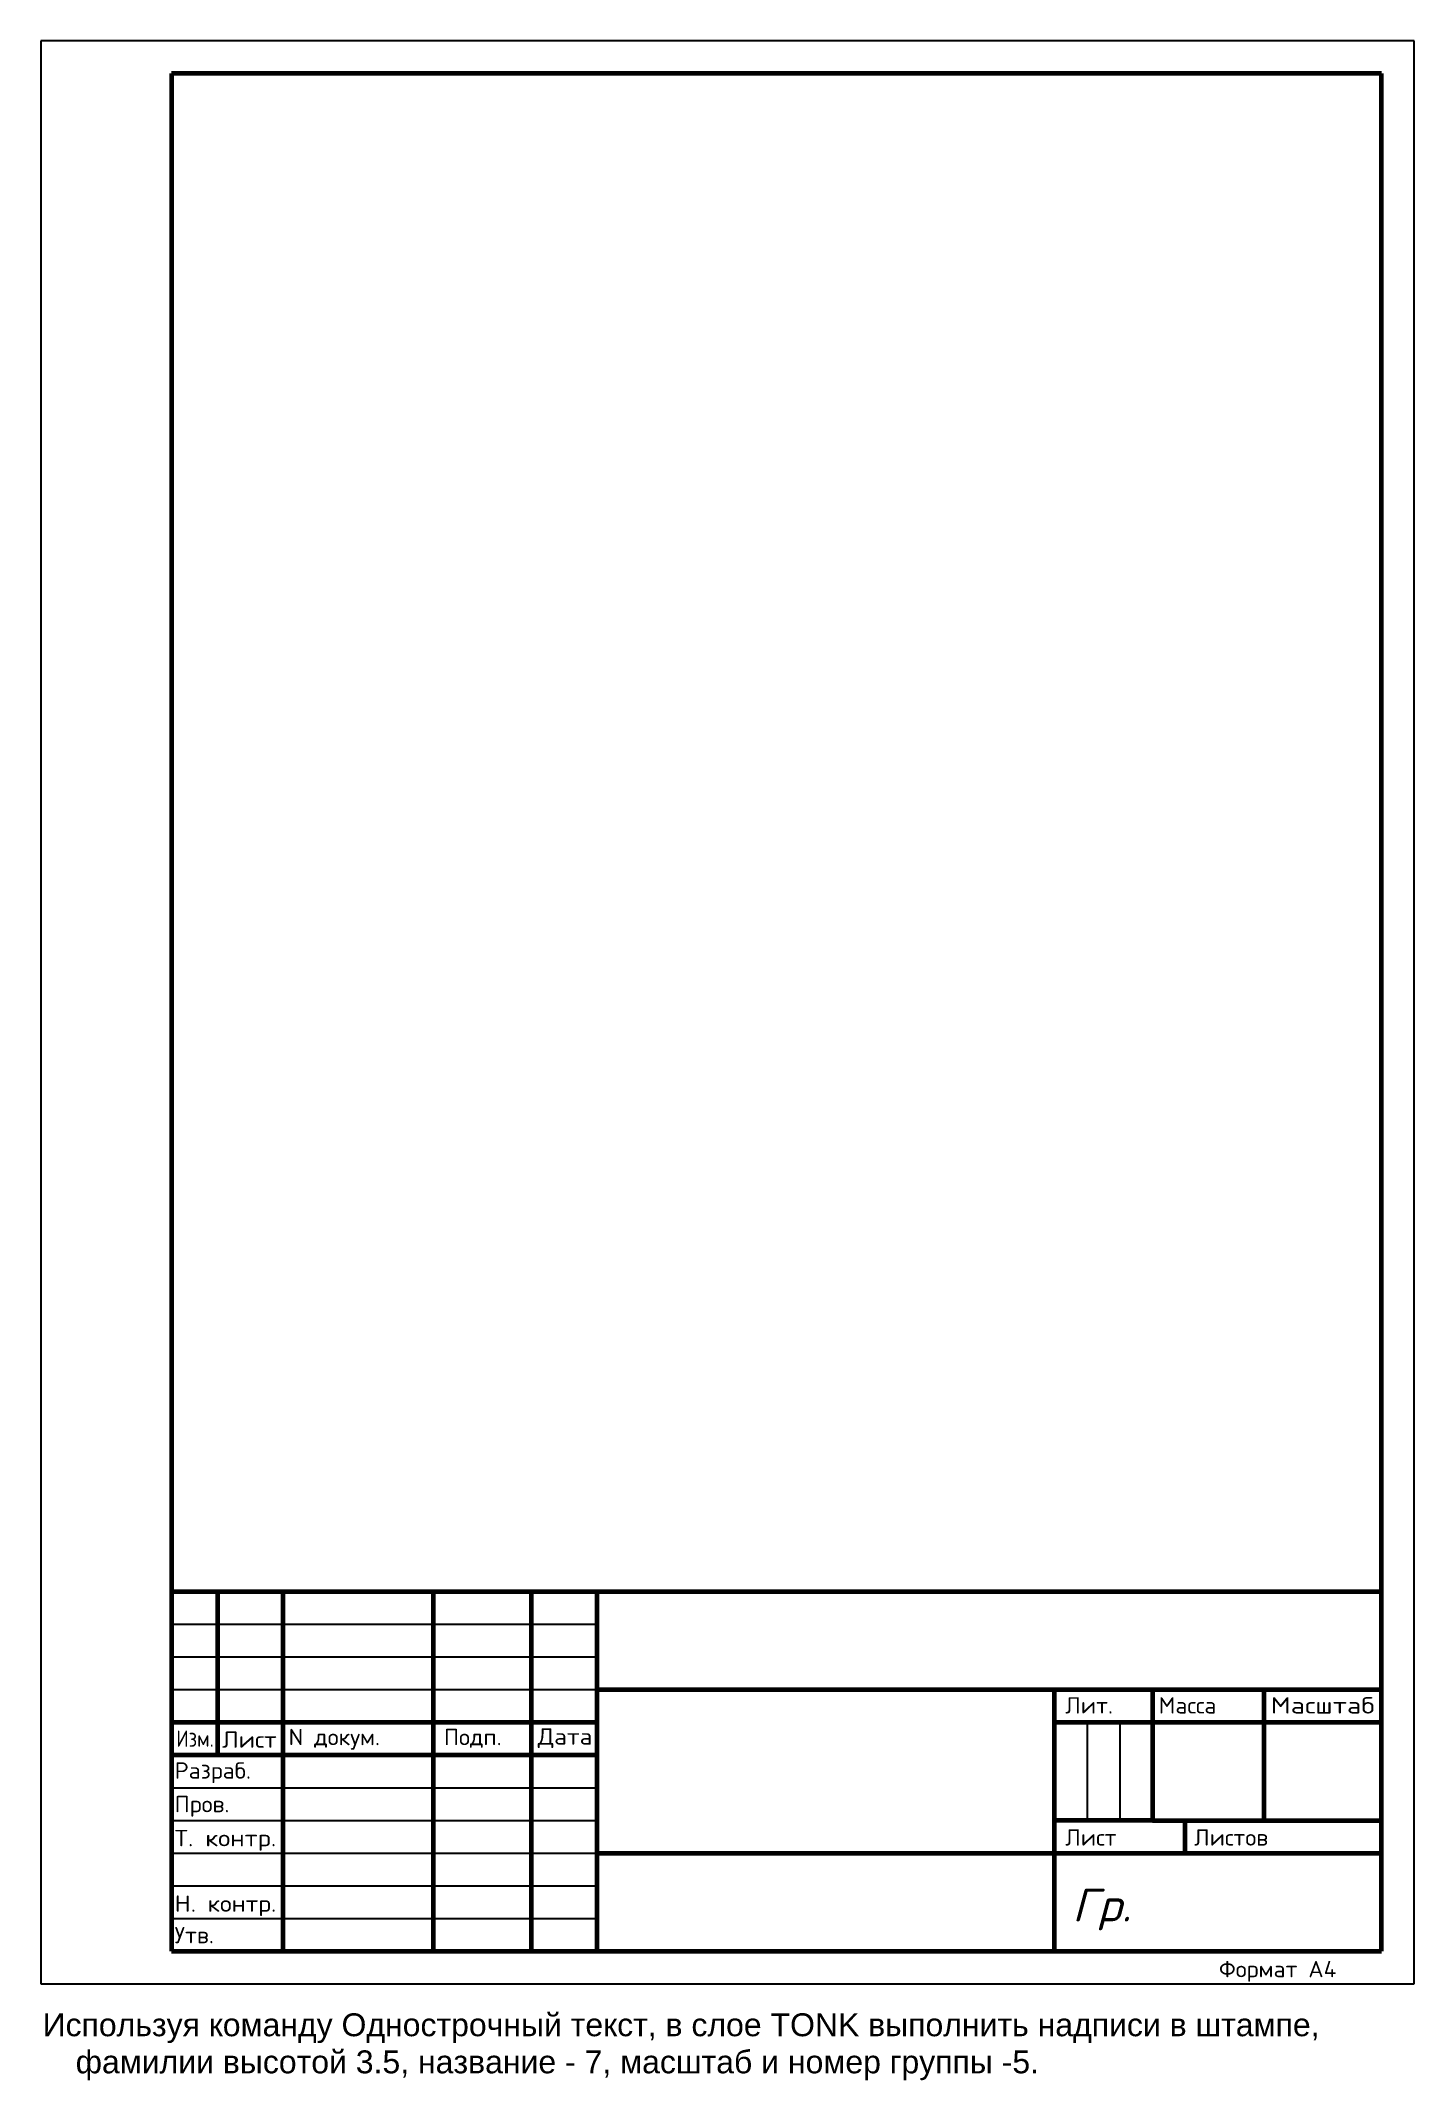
# Model space of a CAD drawing. Header units: millimetres. Extents: x 0 to 210, y -15 to 297.
import ezdxf
from ezdxf.enums import TextEntityAlignment as Align

# ---------------------------------------------------------------- set-up
doc = ezdxf.new("R2010")
doc.units = ezdxf.units.MM
doc.layers.add('OSN', color=3, linetype='Continuous', lineweight=80)
doc.layers.add('TONK', color=1, linetype='Continuous', lineweight=30)
doc.styles.get("Standard").update_dxf_attribs({"font": 'arial.ttf'})
doc.styles.add('наклон', font='simplex.shx', dxfattribs={"oblique": 15})
doc.styles.add('прям', font='simplex.shx')

msp = doc.modelspace()

# ---------------------------------------------------------------- linework, layer by layer
at = {"layer": 'OSN'}
for p, q in [((205, 292), (20, 292)), ((20, 292), (20, 5)), ((205, 5), (205, 292)), ((20, 60), (205, 60)), ((27, 60), (27, 35)), ((37, 60), (37, 5)), ((60, 60), (60, 5)), ((75, 60), (75, 5)), ((85, 60), (85, 5)), ((85, 45), (205, 45)), ((155, 5), (155, 45)), ((170, 45), (170, 25)), ((187, 45), (187, 25)), ((20, 40), (85, 40)), ((155, 40), (205, 40)), ((20, 35), (85, 35)), ((170, 25), (155, 25)), ((170, 25), (205, 25)), ((175, 20), (175, 25)), ((85, 20), (205, 20)), ((20, 5), (205, 5))]:
    msp.add_line(p, q, dxfattribs=at)
at = {"layer": 'TONK'}
for p, q in [((210, 297), (0, 297)), ((0, 297), (0, 0)), ((210, 0), (210, 297)), ((20, 55), (85, 55)), ((20, 50), (85, 50)), ((20, 45), (85, 45)), ((160, 40), (160, 25)), ((165, 40), (165, 25)), ((20, 30), (85, 30)), ((20, 25), (85, 25)), ((20, 20), (85, 20)), ((20, 15), (85, 15)), ((20, 10), (85, 10)), ((0, 0), (210, 0))]:
    msp.add_line(p, q, dxfattribs=at)

# ---------------------------------------------------------------- texts
at = {"layer": 'TONK', "style": 'прям'}
for s, p in [('Лит.', (156.64, 41.33)), ('Масса', (170.92, 41.33)), ('N докум.', (37.9, 36.49)), ('Подп.', (61.64, 36.49)), ('Разраб.', (20.47, 31.37)), ('Пров.', (20.47, 26.24)), ('Лист', (156.64, 21.14)), ('Листов', (176.34, 21.14)), ('Утв.', (20.47, 6.22)), ('Формат А4', (180.14, 1.02))]:
    msp.add_text(s, height=2.5, dxfattribs=at).set_placement(p)
for s, width, p, p2 in [('Масштаб', 0.8667, (188.06, 41.33), (203.95, 41.33)), ('Изм.', 0.806012, (20.71, 36.25), (26.46, 36.25)), ('Лист', 0.835981, (27.73, 36.1), (36.08, 36.1)), ('Дата', 0.780249, (75.99, 36.57), (84.35, 36.57)), ('Т. контр.', 0.881809, (20.47, 21.04), (36.01, 21.04)), ('Н. контр.', 0.847453, (20.47, 11.03), (36.01, 11.03))]:
    msp.add_text(s, height=2.5, dxfattribs=dict(at, width=width)).set_placement(p, p2, align=Align.FIT)
at = {"layer": 'TONK', "style": 'наклон', "oblique": 15}
msp.add_text('Гр. ', height=5, dxfattribs=at).set_placement((157.69, 9.56))
at = {"layer": 'TONK'}
for s, p in [('   Используя команду Однострочный текст, в слое TONK выполнить надписи в штампе,', (-3.8, -7.99)), (' фамилии высотой 3.5, название - 7, масштаб и номер группы -5. ', (3.98, -13.66))]:
    msp.add_text(s, height=3.5, dxfattribs=at).set_placement(p)

doc.saveas('drawing.dxf')
